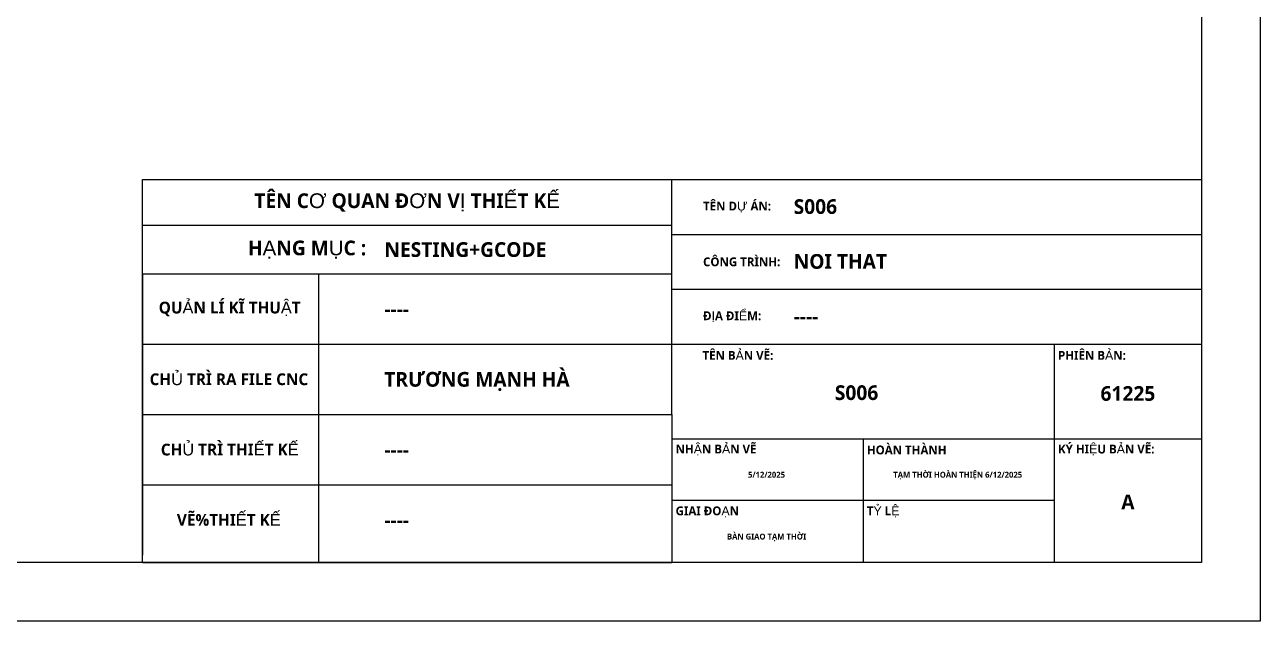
# Model space of a CAD drawing. Header units: millimetres. Extents: x -10628 to 24720, y -21829 to 4032.
# Drawn here: x -4302 to 2024, y -9384 to -6332 of the extents above; entities that cross this region are included whole.
import ezdxf
from ezdxf.enums import TextEntityAlignment as Align

# ---------------------------------------------------------------- set-up
doc = ezdxf.new("R2010")
doc.units = ezdxf.units.MM
doc.styles.add('MtXpl_Yu_Gothic_UI_S_1', font='')
doc.styles.get('MtXpl_Yu_Gothic_UI_S_1').set_extended_font_data('Yu Gothic UI Semibold')

# ---------------------------------------------------------------- blocks, each defined once
blk = doc.blocks.new('KHUNGA3')
for p, q in [((320, 47.05748758011259), (320, 75)), ((320, 75), (345.4323262616454, 75)), ((320, 63.77991057289046), (320, 73.0940813795196)), ((230, 67.24798390482101), (260, 67.24798390482101)), ((260, 67.24798390482101), (320, 67.24798390482147)), ((320, 65.68582919337086), (410, 65.68582919337086)), ((230, 59), (320, 59)), ((230, 59), (230, 11.22995032044855)), ((260, 10), (260, 59)), ((320, 56.37165838674173), (410, 56.37165838674173)), ((230, 47.05748758011214), (320, 47.05748758011259)), ((320, 35.11497516022473), (320, 47.05748758011259)), ((320, 47.05748758011259), (410, 47.05748758011259)), ((385, 31), (385, 47.05748758011259)), ((230, 35.11497516022428), (320, 35.11497516022473)), ((320, 35.11497516022473), (320, 23.17246274033687)), ((320, 31), (410, 31)), ((352.5, 31), (352.5, 10)), ((385, 10), (385, 31)), ((230, 23.17246274033641), (320, 23.17246274033687)), ((320, 23.17246274033687), (320, 10)), ((385, 20.5), (320, 20.5)), ((230, 10), (320, 10))]:
    blk.add_line(p, q)
for points in [[(0, 297), (420, 297), (420, 0), (0, 0)], [(25, 10), (25, 287), (410, 287), (410, 10)], [(410, 10), (230, 10), (230, 75), (410, 75)]]:
    blk.add_lwpolyline(points, close=True)
for s, width, heights, insert, char_height, attachment_point in [('{\\fYu Gothic UI Semibold|b0|i0|c128|p34;TÊN C\\fArial|b0|i0|c163|p34;Ơ\\fYu Gothic UI Semibold|b0|i0|c128|p34; QUAN Đ\\fArial|b0|i0|c163|p34;Ơ\\fYu Gothic UI Semibold|b0|i0|c128|p34;N V\\fArial|b0|i0|c163|p34;Ị\\fYu Gothic UI Semibold|b0|i0|c128|p34; THI\\fArial|b0|i0|c163|p34;Ế\\fYu Gothic UI Semibold|b0|i0|c128|p34;T K\\fArial|b0|i0|c163|p34;Ế}', 90, [0], (275, 71.1239919524105), 2.5, 5), ('{\\fYu Gothic UI Semibold|b0|i0|c128|p34;TÊN D\\fArial|b0|i0|c163|p34;Ự\\fYu Gothic UI Semibold|b0|i0|c128|p34; ÁN:}', 14.84701753121044, [10.0246957209012], (325.2926543652175, 70.34291459668566), 1.5, 4), ('\\pi17.08922;{\\fYu Gothic UI Semibold|b0|i0|c128|p34; H\\fArial|b0|i0|c163|p34;Ạ\\fYu Gothic UI Semibold|b0|i0|c128|p34;NG M\\fArial|b0|i0|c163|p34;Ụ\\fYu Gothic UI Semibold|b0|i0|c128|p34;C :}', 56.03659051172872, [0], (230, 63.12399195241051), 2.5, 4), ('{\\fYu Gothic UI Semibold|b0|i0|c128|p34;CÔNG TRÌNH:}', 14.84701753121044, [10.0246957209012], (325.2926543652175, 61.02874379005652), 1.5, 4), ('\\pi2.77111;{\\fYu Gothic UI Semibold|b0|i0|c128|p34;QU\\fArial|b0|i0|c163|p34;Ả\\fYu Gothic UI Semibold|b0|i0|c128|p34;N LÍ K\\fYu Gothic UI Semibold|b0|i0|c0|p34;Ĩ \\fYu Gothic UI Semibold|b0|i0|c128|p34;THU\\fArial|b0|i0|c163|p34;Ậ\\fYu Gothic UI Semibold|b0|i0|c128|p34;T}', 30, [10.0246957209012], (230, 53.02874379005607), 2, 4), ('{\\fYu Gothic UI Semibold|b0|i0|c0|p34;Đ\\fArial|b0|i0|c163|p34;Ị\\fYu Gothic UI Semibold|b0|i0|c128|p34;A \\fYu Gothic UI Semibold|b0|i0|c0|p34;Đ\\fYu Gothic UI Semibold|b0|i0|c128|p34;I\\fArial|b0|i0|c163|p34;Ể\\fYu Gothic UI Semibold|b0|i0|c128|p34;M:}', 14.84701753121044, [10.0246957209012], (325.2926543652175, 51.71457298342739), 1.5, 4), ('{\\fYu Gothic UI Semibold|b0|i0|c128|p34;TÊN B\\fArial|b0|i0|c163|p34;Ả\\fYu Gothic UI Semibold|b0|i0|c128|p34;N VẼ:}', 14.84701753121044, [10.0246957209012], (325.1872173764823, 45.13780299981954), 1.5, 4), ('{\\fYu Gothic UI Semibold|b0|i0|c128|p34;PHIÊN B\\fArial|b0|i0|c163|p34;Ả\\fYu Gothic UI Semibold|b0|i0|c128|p34;N:}', 14.84701753121044, [10.0246957209012], (385.625100797075, 45.13780299981954), 1.5, 4), ('\\pi1.22753;{\\fYu Gothic UI Semibold|b0|i0|c128|p34;CH\\fArial|b0|i0|c163|p34;Ủ\\fYu Gothic UI Semibold|b0|i0|c128|p34; TRÌ RA FILE CNC}', 30, [10.0246957209012], (230, 41.08623137016821), 2, 4), ('\\pi3.13146;{\\fYu Gothic UI Semibold|b0|i0|c128|p34;CH\\fArial|b0|i0|c163|p34;Ủ\\fYu Gothic UI Semibold|b0|i0|c128|p34; TRÌ THI\\fArial|b0|i0|c163|p34;Ế\\fYu Gothic UI Semibold|b0|i0|c128|p34;T K\\fArial|b0|i0|c163|p34;Ế}', 30, [10.0246957209012], (230, 29.14371895028034), 2, 4), ('{\\fYu Gothic UI Semibold|b0|i0|c128|p34;NH\\fArial|b0|i0|c163|p34;Ậ\\fYu Gothic UI Semibold|b0|i0|c128|p34;N B\\fArial|b0|i0|c163|p34;Ả\\fYu Gothic UI Semibold|b0|i0|c128|p34;N VẼ}', 17.1349405872362, [0], (320.625100797075, 29.08031541970695), 1.5, 4), ('{\\fYu Gothic UI Semibold|b0|i0|c128|p34;HOÀN THÀNH }', 17.1349405872362, [0], (353.125100797075, 29.08031541970695), 1.5, 4), ('{\\fYu Gothic UI Semibold|b0|i0|c128|p34;KÝ HI\\fArial|b0|i0|c163|p34;Ệ\\fYu Gothic UI Semibold|b0|i0|c128|p34;U B\\fArial|b0|i0|c163|p34;Ả\\fYu Gothic UI Semibold|b0|i0|c128|p34;N VẼ:}', 17.1349405872362, [0], (385.625100797075, 29.08031541970695), 1.5, 4), ('{\\fYu Gothic UI Semibold|b0|i0|c128|p34;GIAI \\fYu Gothic UI Semibold|b0|i0|c0|p34;Đ\\fYu Gothic UI Semibold|b0|i0|c128|p34;O\\fArial|b0|i0|c163|p34;Ạ\\fYu Gothic UI Semibold|b0|i0|c128|p34;N}', 17.1349405872362, [0], (320.625100797075, 18.58031541970695), 1.5, 4), ('{\\fYu Gothic UI Semibold|b0|i0|c128|p34;T\\fArial|b0|i0|c163|p34;Ỷ\\fYu Gothic UI Semibold|b0|i0|c128|p34; L\\fArial|b0|i0|c163|p34;Ệ}', 17.1349405872362, [0], (353.125100797075, 18.58031541970695), 1.5, 4), ('\\pi5.86418;{\\fYu Gothic UI Semibold|b0|i0|c128|p34;VẼ%THI\\fArial|b0|i0|c163|p34;Ế\\fYu Gothic UI Semibold|b0|i0|c128|p34;T K\\fArial|b0|i0|c163|p34;Ế}', 30, [10.0246957209012], (230, 17.20120653039248), 2, 4)]:
    blk.add_mtext_dynamic_manual_height_columns(s, width=width, gutter_width=12.5, heights=heights, dxfattribs=dict(insert=insert, char_height=char_height, attachment_point=attachment_point))
at = {"style": 'MtXpl_Yu_Gothic_UI_S_1'}
for tag, p in [('TENDUAN', (340.6910296685091, 70.4247349289808)), ('HANGMUC', (271.1230961100009, 63.12399195241051)), ('CONGTRINH', (340.6910296685091, 61.11056412235166)), ('QUANLIKITHUAT', (271.1230961100009, 53.02874379005607)), ('DIACHI', (340.6910296685091, 51.79639331572253)), ('CHUTRIRAFILECNC', (271.1230961100009, 41.08623137016821)), ('CHUTRITHIETKE', (271.1230961100009, 29.14371895028034)), ('VE%THIETKE', (271.1230961100009, 17.20120653039248))]:
    blk.add_attdef(tag, text='', height=2.5, dxfattribs=at).set_placement(p, align=Align.MIDDLE_LEFT)
for tag, height, p in [('TENBANVE', 2.5, (351.3816124247751, 38.82220856738786)), ('NHANBANVE', 1, (336.0790362986227, 24.88222301211135)), ('HOANTHANH', 1, (368.5790362986227, 24.88222301211135)), ('GIAIDOAN', 1, (336.0790362986227, 14.38222301211135)), ('TYLE', 1, (368.5790362986227, 14.38222301211135))]:
    blk.add_attdef(tag, text='', height=height, dxfattribs=at).set_placement(p, align=Align.MIDDLE_CENTER)
at = {"color": 1, "style": 'MtXpl_Yu_Gothic_UI_S_1'}
for tag, p in [('PHIENBAN', (397.5, 38.68615919852527)), ('KIHIEUBANVE', (397.5, 20.26398866833324))]:
    blk.add_attdef(tag, text='', height=2.5, dxfattribs=at).set_placement(p, align=Align.MIDDLE_CENTER)

msp = doc.modelspace()

# ---------------------------------------------------------------- block references
ref = msp.add_blockref('KHUNGA3', (-10628.37574228052, -9383.921938377009), dxfattribs=dict(xscale=30.1258085434748, yscale=30.1258085434748, zscale=30.1258085434748))
ref.add_attrib('GIAIDOAN', 'BÀN GIAO TẠM THỜI', dxfattribs={"height": 30.1258085434748, "style": 'MtXpl_Yu_Gothic_UI_S_1'}).set_placement((-503.7230392727051, -8950.645841484578), align=Align.MIDDLE_CENTER)
ref.add_attrib('NHANBANVE', '5/12/2025', dxfattribs={"height": 30.1258085434748, "style": 'MtXpl_Yu_Gothic_UI_S_1'}).set_placement((-503.7230392727051, -8634.324851778094), align=Align.MIDDLE_CENTER)
ref.add_attrib('HOANTHANH', 'TẠM THỜI HOÀN THIỆN 6/12/2025', dxfattribs={"height": 30.1258085434748, "style": 'MtXpl_Yu_Gothic_UI_S_1'}).set_placement((475.36573839024, -8634.324851778094), align=Align.MIDDLE_CENTER)
ref.add_attrib('KIHIEUBANVE', 'A', dxfattribs={"color": 1, "height": 75.31452135868702, "style": 'MtXpl_Yu_Gothic_UI_S_1'}).set_placement((1346.633153750699, -8773.452895427641), align=Align.MIDDLE_CENTER)
ref.add_attrib('PHIENBAN', '61225', dxfattribs={"color": 1, "height": 75.31452135868702, "style": 'MtXpl_Yu_Gothic_UI_S_1'}).set_placement((1346.633153750699, -8218.470113079838), align=Align.MIDDLE_CENTER)
ref.add_attrib('TENBANVE', 'S006', dxfattribs={"height": 75.31452135868702, "style": 'MtXpl_Yu_Gothic_UI_S_1'}).set_placement((-42.72056067428275, -8214.371515841029), align=Align.MIDDLE_CENTER)
ref.add_attrib('DIACHI', '----', dxfattribs={"height": 75.31452135868702, "style": 'MtXpl_Yu_Gothic_UI_S_1'}).set_placement((-364.783010007729, -7823.513710105024), align=Align.MIDDLE_LEFT)
ref.add_attrib('CONGTRINH', 'NOI THAT', dxfattribs={"height": 75.31452135868702, "style": 'MtXpl_Yu_Gothic_UI_S_1'}).set_placement((-364.783010007729, -7542.916783643308), align=Align.MIDDLE_LEFT)
ref.add_attrib('TENDUAN', 'S006', dxfattribs={"height": 75.31452135868702, "style": 'MtXpl_Yu_Gothic_UI_S_1'}).set_placement((-364.783010007729, -7262.319857181563), align=Align.MIDDLE_LEFT)
ref.add_attrib('VE%THIETKE', '----', dxfattribs={"height": 75.31452135868702, "style": 'MtXpl_Yu_Gothic_UI_S_1'}).set_placement((-2460.573257156516, -8865.721683725638), align=Align.MIDDLE_LEFT)
ref.add_attrib('CHUTRITHIETKE', '----', dxfattribs={"height": 75.31452135868702, "style": 'MtXpl_Yu_Gothic_UI_S_1'}).set_placement((-2460.573257156516, -8505.943841036024), align=Align.MIDDLE_LEFT)
ref.add_attrib('CHUTRIRAFILECNC', 'TRƯƠNG MẠNH HÀ', dxfattribs={"height": 75.31452135868702, "style": 'MtXpl_Yu_Gothic_UI_S_1'}).set_placement((-2460.573257156516, -8146.165998346403), align=Align.MIDDLE_LEFT)
ref.add_attrib('QUANLIKITHUAT', '----', dxfattribs={"height": 75.31452135868702, "style": 'MtXpl_Yu_Gothic_UI_S_1'}).set_placement((-2460.573257156516, -7786.388155656801), align=Align.MIDDLE_LEFT)
ref.add_attrib('HANGMUC', 'NESTING+GCODE', dxfattribs={"height": 75.31452135868702, "style": 'MtXpl_Yu_Gothic_UI_S_1'}).set_placement((-2460.573257156516, -7482.26064231885), align=Align.MIDDLE_LEFT)

doc.saveas('drawing.dxf')
